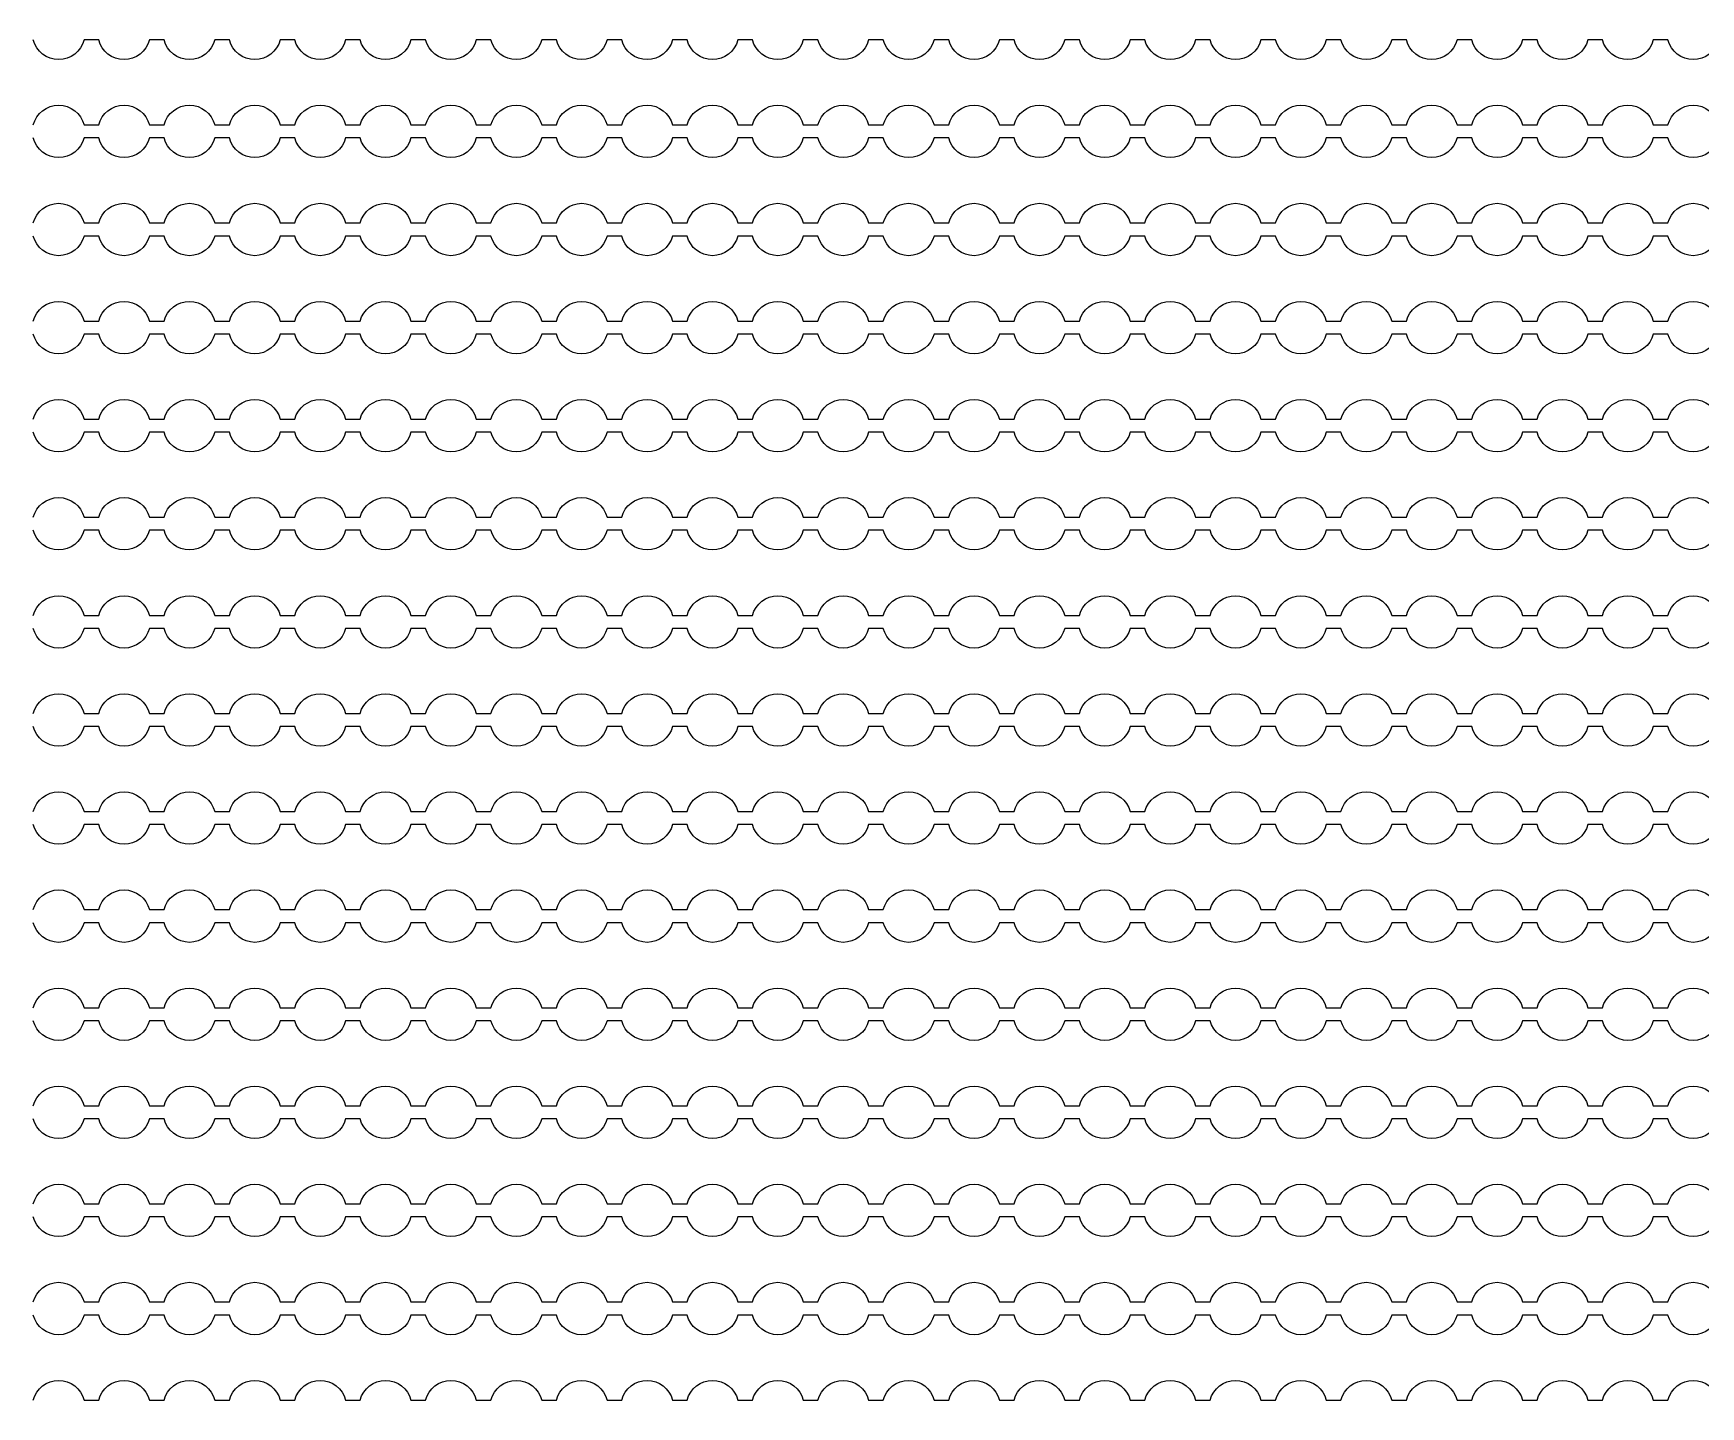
# Model space of a CAD drawing. Extents: x 4056 to 105656, y 4120 to 105720.
# Drawn here: x 57808 to 59083, y 51734 to 52784 of the extents above; entities that cross this region are included whole.
import ezdxf

# ---------------------------------------------------------------- set-up
doc = ezdxf.new("R2010")
doc.units = 13
doc.header["$MEASUREMENT"] = 0
doc.layers.add('Main Layer', color=7, linetype='Continuous', lineweight=0)

msp = doc.modelspace()

# ---------------------------------------------------------------- linework, layer by layer
for points in [[(59096.5, 52778.9, -0.774597), (59057.7, 52778.9), (59046.5, 52778.9, -0.774597), (59007.7, 52778.9), (58996.5, 52778.9, -0.774597), (58957.7, 52778.9), (58946.5, 52778.9, -0.774597), (58907.7, 52778.9), (58896.5, 52778.9, -0.774597), (58857.7, 52778.9), (58846.5, 52778.9, -0.774597), (58807.7, 52778.9), (58796.5, 52778.9, -0.774597), (58757.7, 52778.9), (58746.5, 52778.9, -0.774597), (58707.7, 52778.9), (58696.5, 52778.9, -0.774597), (58657.7, 52778.9), (58646.5, 52778.9, -0.774597), (58607.7, 52778.9), (58596.5, 52778.9, -0.774597), (58557.7, 52778.9), (58546.5, 52778.9, -0.774597), (58507.7, 52778.9), (58496.5, 52778.9, -0.774597), (58457.7, 52778.9), (58446.5, 52778.9, -0.774597), (58407.7, 52778.9), (58396.5, 52778.9, -0.774597), (58357.7, 52778.9), (58346.5, 52778.9, -0.774597), (58307.7, 52778.9), (58296.5, 52778.9, -0.774597), (58257.7, 52778.9), (58246.5, 52778.9, -0.774597), (58207.7, 52778.9), (58196.5, 52778.9, -0.774597), (58157.7, 52778.9), (58146.5, 52778.9, -0.774597), (58107.7, 52778.9), (58096.5, 52778.9, -0.774597), (58057.7, 52778.9), (58046.5, 52778.9, -0.774597), (58007.7, 52778.9), (57996.5, 52778.9, -0.774597), (57957.7, 52778.9), (57946.5, 52778.9, -0.774597), (57907.7, 52778.9), (57896.5, 52778.9, -0.774597), (57857.7, 52778.9), (57846.5, 52778.9, -0.774597), (57807.7, 52778.9)], [(57807.7, 52713.9, -0.774597), (57846.5, 52713.9), (57857.7, 52713.9, -0.774597), (57896.5, 52713.9), (57907.7, 52713.9, -0.774597), (57946.5, 52713.9), (57957.7, 52713.9, -0.774597), (57996.5, 52713.9), (58007.7, 52713.9, -0.774597), (58046.5, 52713.9), (58057.7, 52713.9, -0.774597), (58096.5, 52713.9), (58107.7, 52713.9, -0.774597), (58146.5, 52713.9), (58157.7, 52713.9, -0.774597), (58196.5, 52713.9), (58207.7, 52713.9, -0.774597), (58246.5, 52713.9), (58257.7, 52713.9, -0.774597), (58296.5, 52713.9), (58307.7, 52713.9, -0.774597), (58346.5, 52713.9), (58357.7, 52713.9, -0.774597), (58396.5, 52713.9), (58407.7, 52713.9, -0.774597), (58446.5, 52713.9), (58457.7, 52713.9, -0.774597), (58496.5, 52713.9), (58507.7, 52713.9, -0.774597), (58546.5, 52713.9), (58557.7, 52713.9, -0.774597), (58596.5, 52713.9), (58607.7, 52713.9, -0.774597), (58646.5, 52713.9), (58657.7, 52713.9, -0.774597), (58696.5, 52713.9), (58707.7, 52713.9, -0.774597), (58746.5, 52713.9), (58757.7, 52713.9, -0.774597), (58796.5, 52713.9), (58807.7, 52713.9, -0.774597), (58846.5, 52713.9), (58857.7, 52713.9, -0.774597), (58896.5, 52713.9), (58907.7, 52713.9, -0.774597), (58946.5, 52713.9), (58957.7, 52713.9, -0.774597), (58996.5, 52713.9), (59007.7, 52713.9, -0.774597), (59046.5, 52713.9), (59057.7, 52713.9, -0.774597), (59096.5, 52713.9)], [(59096.5, 52703.9, -0.774597), (59057.7, 52703.9), (59046.5, 52703.9, -0.774597), (59007.7, 52703.9), (58996.5, 52703.9, -0.774597), (58957.7, 52703.9), (58946.5, 52703.9, -0.774597), (58907.7, 52703.9), (58896.5, 52703.9, -0.774597), (58857.7, 52703.9), (58846.5, 52703.9, -0.774597), (58807.7, 52703.9), (58796.5, 52703.9, -0.774597), (58757.7, 52703.9), (58746.5, 52703.9, -0.774597), (58707.7, 52703.9), (58696.5, 52703.9, -0.774597), (58657.7, 52703.9), (58646.5, 52703.9, -0.774597), (58607.7, 52703.9), (58596.5, 52703.9, -0.774597), (58557.7, 52703.9), (58546.5, 52703.9, -0.774597), (58507.7, 52703.9), (58496.5, 52703.9, -0.774597), (58457.7, 52703.9), (58446.5, 52703.9, -0.774597), (58407.7, 52703.9), (58396.5, 52703.9, -0.774597), (58357.7, 52703.9), (58346.5, 52703.9, -0.774597), (58307.7, 52703.9), (58296.5, 52703.9, -0.774597), (58257.7, 52703.9), (58246.5, 52703.9, -0.774597), (58207.7, 52703.9), (58196.5, 52703.9, -0.774597), (58157.7, 52703.9), (58146.5, 52703.9, -0.774597), (58107.7, 52703.9), (58096.5, 52703.9, -0.774597), (58057.7, 52703.9), (58046.5, 52703.9, -0.774597), (58007.7, 52703.9), (57996.5, 52703.9, -0.774597), (57957.7, 52703.9), (57946.5, 52703.9, -0.774597), (57907.7, 52703.9), (57896.5, 52703.9, -0.774597), (57857.7, 52703.9), (57846.5, 52703.9, -0.774597), (57807.7, 52703.9)], [(57807.7, 52638.9, -0.774597), (57846.5, 52638.9), (57857.7, 52638.9, -0.774597), (57896.5, 52638.9), (57907.7, 52638.9, -0.774597), (57946.5, 52638.9), (57957.7, 52638.9, -0.774597), (57996.5, 52638.9), (58007.7, 52638.9, -0.774597), (58046.5, 52638.9), (58057.7, 52638.9, -0.774597), (58096.5, 52638.9), (58107.7, 52638.9, -0.774597), (58146.5, 52638.9), (58157.7, 52638.9, -0.774597), (58196.5, 52638.9), (58207.7, 52638.9, -0.774597), (58246.5, 52638.9), (58257.7, 52638.9, -0.774597), (58296.5, 52638.9), (58307.7, 52638.9, -0.774597), (58346.5, 52638.9), (58357.7, 52638.9, -0.774597), (58396.5, 52638.9), (58407.7, 52638.9, -0.774597), (58446.5, 52638.9), (58457.7, 52638.9, -0.774597), (58496.5, 52638.9), (58507.7, 52638.9, -0.774597), (58546.5, 52638.9), (58557.7, 52638.9, -0.774597), (58596.5, 52638.9), (58607.7, 52638.9, -0.774597), (58646.5, 52638.9), (58657.7, 52638.9, -0.774597), (58696.5, 52638.9), (58707.7, 52638.9, -0.774597), (58746.5, 52638.9), (58757.7, 52638.9, -0.774597), (58796.5, 52638.9), (58807.7, 52638.9, -0.774597), (58846.5, 52638.9), (58857.7, 52638.9, -0.774597), (58896.5, 52638.9), (58907.7, 52638.9, -0.774597), (58946.5, 52638.9), (58957.7, 52638.9, -0.774597), (58996.5, 52638.9), (59007.7, 52638.9, -0.774597), (59046.5, 52638.9), (59057.7, 52638.9, -0.774597), (59096.5, 52638.9)], [(59096.5, 52628.9, -0.774597), (59057.7, 52628.9), (59046.5, 52628.9, -0.774597), (59007.7, 52628.9), (58996.5, 52628.9, -0.774597), (58957.7, 52628.9), (58946.5, 52628.9, -0.774597), (58907.7, 52628.9), (58896.5, 52628.9, -0.774597), (58857.7, 52628.9), (58846.5, 52628.9, -0.774597), (58807.7, 52628.9), (58796.5, 52628.9, -0.774597), (58757.7, 52628.9), (58746.5, 52628.9, -0.774597), (58707.7, 52628.9), (58696.5, 52628.9, -0.774597), (58657.7, 52628.9), (58646.5, 52628.9, -0.774597), (58607.7, 52628.9), (58596.5, 52628.9, -0.774597), (58557.7, 52628.9), (58546.5, 52628.9, -0.774597), (58507.7, 52628.9), (58496.5, 52628.9, -0.774597), (58457.7, 52628.9), (58446.5, 52628.9, -0.774597), (58407.7, 52628.9), (58396.5, 52628.9, -0.774597), (58357.7, 52628.9), (58346.5, 52628.9, -0.774597), (58307.7, 52628.9), (58296.5, 52628.9, -0.774597), (58257.7, 52628.9), (58246.5, 52628.9, -0.774597), (58207.7, 52628.9), (58196.5, 52628.9, -0.774597), (58157.7, 52628.9), (58146.5, 52628.9, -0.774597), (58107.7, 52628.9), (58096.5, 52628.9, -0.774597), (58057.7, 52628.9), (58046.5, 52628.9, -0.774597), (58007.7, 52628.9), (57996.5, 52628.9, -0.774597), (57957.7, 52628.9), (57946.5, 52628.9, -0.774597), (57907.7, 52628.9), (57896.5, 52628.9, -0.774597), (57857.7, 52628.9), (57846.5, 52628.9, -0.774597), (57807.7, 52628.9)], [(57807.7, 52563.9, -0.774597), (57846.5, 52563.9), (57857.7, 52563.9, -0.774597), (57896.5, 52563.9), (57907.7, 52563.9, -0.774597), (57946.5, 52563.9), (57957.7, 52563.9, -0.774597), (57996.5, 52563.9), (58007.7, 52563.9, -0.774597), (58046.5, 52563.9), (58057.7, 52563.9, -0.774597), (58096.5, 52563.9), (58107.7, 52563.9, -0.774597), (58146.5, 52563.9), (58157.7, 52563.9, -0.774597), (58196.5, 52563.9), (58207.7, 52563.9, -0.774597), (58246.5, 52563.9), (58257.7, 52563.9, -0.774597), (58296.5, 52563.9), (58307.7, 52563.9, -0.774597), (58346.5, 52563.9), (58357.7, 52563.9, -0.774597), (58396.5, 52563.9), (58407.7, 52563.9, -0.774597), (58446.5, 52563.9), (58457.7, 52563.9, -0.774597), (58496.5, 52563.9), (58507.7, 52563.9, -0.774597), (58546.5, 52563.9), (58557.7, 52563.9, -0.774597), (58596.5, 52563.9), (58607.7, 52563.9, -0.774597), (58646.5, 52563.9), (58657.7, 52563.9, -0.774597), (58696.5, 52563.9), (58707.7, 52563.9, -0.774597), (58746.5, 52563.9), (58757.7, 52563.9, -0.774597), (58796.5, 52563.9), (58807.7, 52563.9, -0.774597), (58846.5, 52563.9), (58857.7, 52563.9, -0.774597), (58896.5, 52563.9), (58907.7, 52563.9, -0.774597), (58946.5, 52563.9), (58957.7, 52563.9, -0.774597), (58996.5, 52563.9), (59007.7, 52563.9, -0.774597), (59046.5, 52563.9), (59057.7, 52563.9, -0.774597), (59096.5, 52563.9)], [(59096.5, 52553.9, -0.774597), (59057.7, 52553.9), (59046.5, 52553.9, -0.774597), (59007.7, 52553.9), (58996.5, 52553.9, -0.774597), (58957.7, 52553.9), (58946.5, 52553.9, -0.774597), (58907.7, 52553.9), (58896.5, 52553.9, -0.774597), (58857.7, 52553.9), (58846.5, 52553.9, -0.774597), (58807.7, 52553.9), (58796.5, 52553.9, -0.774597), (58757.7, 52553.9), (58746.5, 52553.9, -0.774597), (58707.7, 52553.9), (58696.5, 52553.9, -0.774597), (58657.7, 52553.9), (58646.5, 52553.9, -0.774597), (58607.7, 52553.9), (58596.5, 52553.9, -0.774597), (58557.7, 52553.9), (58546.5, 52553.9, -0.774597), (58507.7, 52553.9), (58496.5, 52553.9, -0.774597), (58457.7, 52553.9), (58446.5, 52553.9, -0.774597), (58407.7, 52553.9), (58396.5, 52553.9, -0.774597), (58357.7, 52553.9), (58346.5, 52553.9, -0.774597), (58307.7, 52553.9), (58296.5, 52553.9, -0.774597), (58257.7, 52553.9), (58246.5, 52553.9, -0.774597), (58207.7, 52553.9), (58196.5, 52553.9, -0.774597), (58157.7, 52553.9), (58146.5, 52553.9, -0.774597), (58107.7, 52553.9), (58096.5, 52553.9, -0.774597), (58057.7, 52553.9), (58046.5, 52553.9, -0.774597), (58007.7, 52553.9), (57996.5, 52553.9, -0.774597), (57957.7, 52553.9), (57946.5, 52553.9, -0.774597), (57907.7, 52553.9), (57896.5, 52553.9, -0.774597), (57857.7, 52553.9), (57846.5, 52553.9, -0.774597), (57807.7, 52553.9)], [(57807.7, 52488.9, -0.774597), (57846.5, 52488.9), (57857.7, 52488.9, -0.774597), (57896.5, 52488.9), (57907.7, 52488.9, -0.774597), (57946.5, 52488.9), (57957.7, 52488.9, -0.774597), (57996.5, 52488.9), (58007.7, 52488.9, -0.774597), (58046.5, 52488.9), (58057.7, 52488.9, -0.774597), (58096.5, 52488.9), (58107.7, 52488.9, -0.774597), (58146.5, 52488.9), (58157.7, 52488.9, -0.774597), (58196.5, 52488.9), (58207.7, 52488.9, -0.774597), (58246.5, 52488.9), (58257.7, 52488.9, -0.774597), (58296.5, 52488.9), (58307.7, 52488.9, -0.774597), (58346.5, 52488.9), (58357.7, 52488.9, -0.774597), (58396.5, 52488.9), (58407.7, 52488.9, -0.774597), (58446.5, 52488.9), (58457.7, 52488.9, -0.774597), (58496.5, 52488.9), (58507.7, 52488.9, -0.774597), (58546.5, 52488.9), (58557.7, 52488.9, -0.774597), (58596.5, 52488.9), (58607.7, 52488.9, -0.774597), (58646.5, 52488.9), (58657.7, 52488.9, -0.774597), (58696.5, 52488.9), (58707.7, 52488.9, -0.774597), (58746.5, 52488.9), (58757.7, 52488.9, -0.774597), (58796.5, 52488.9), (58807.7, 52488.9, -0.774597), (58846.5, 52488.9), (58857.7, 52488.9, -0.774597), (58896.5, 52488.9), (58907.7, 52488.9, -0.774597), (58946.5, 52488.9), (58957.7, 52488.9, -0.774597), (58996.5, 52488.9), (59007.7, 52488.9, -0.774597), (59046.5, 52488.9), (59057.7, 52488.9, -0.774597), (59096.5, 52488.9)], [(59096.5, 52478.9, -0.774597), (59057.7, 52478.9), (59046.5, 52478.9, -0.774597), (59007.7, 52478.9), (58996.5, 52478.9, -0.774597), (58957.7, 52478.9), (58946.5, 52478.9, -0.774597), (58907.7, 52478.9), (58896.5, 52478.9, -0.774597), (58857.7, 52478.9), (58846.5, 52478.9, -0.774597), (58807.7, 52478.9), (58796.5, 52478.9, -0.774597), (58757.7, 52478.9), (58746.5, 52478.9, -0.774597), (58707.7, 52478.9), (58696.5, 52478.9, -0.774597), (58657.7, 52478.9), (58646.5, 52478.9, -0.774597), (58607.7, 52478.9), (58596.5, 52478.9, -0.774597), (58557.7, 52478.9), (58546.5, 52478.9, -0.774597), (58507.7, 52478.9), (58496.5, 52478.9, -0.774597), (58457.7, 52478.9), (58446.5, 52478.9, -0.774597), (58407.7, 52478.9), (58396.5, 52478.9, -0.774597), (58357.7, 52478.9), (58346.5, 52478.9, -0.774597), (58307.7, 52478.9), (58296.5, 52478.9, -0.774597), (58257.7, 52478.9), (58246.5, 52478.9, -0.774597), (58207.7, 52478.9), (58196.5, 52478.9, -0.774597), (58157.7, 52478.9), (58146.5, 52478.9, -0.774597), (58107.7, 52478.9), (58096.5, 52478.9, -0.774597), (58057.7, 52478.9), (58046.5, 52478.9, -0.774597), (58007.7, 52478.9), (57996.5, 52478.9, -0.774597), (57957.7, 52478.9), (57946.5, 52478.9, -0.774597), (57907.7, 52478.9), (57896.5, 52478.9, -0.774597), (57857.7, 52478.9), (57846.5, 52478.9, -0.774597), (57807.7, 52478.9)], [(57807.7, 52413.9, -0.774597), (57846.5, 52413.9), (57857.7, 52413.9, -0.774597), (57896.5, 52413.9), (57907.7, 52413.9, -0.774597), (57946.5, 52413.9), (57957.7, 52413.9, -0.774597), (57996.5, 52413.9), (58007.7, 52413.9, -0.774597), (58046.5, 52413.9), (58057.7, 52413.9, -0.774597), (58096.5, 52413.9), (58107.7, 52413.9, -0.774597), (58146.5, 52413.9), (58157.7, 52413.9, -0.774597), (58196.5, 52413.9), (58207.7, 52413.9, -0.774597), (58246.5, 52413.9), (58257.7, 52413.9, -0.774597), (58296.5, 52413.9), (58307.7, 52413.9, -0.774597), (58346.5, 52413.9), (58357.7, 52413.9, -0.774597), (58396.5, 52413.9), (58407.7, 52413.9, -0.774597), (58446.5, 52413.9), (58457.7, 52413.9, -0.774597), (58496.5, 52413.9), (58507.7, 52413.9, -0.774597), (58546.5, 52413.9), (58557.7, 52413.9, -0.774597), (58596.5, 52413.9), (58607.7, 52413.9, -0.774597), (58646.5, 52413.9), (58657.7, 52413.9, -0.774597), (58696.5, 52413.9), (58707.7, 52413.9, -0.774597), (58746.5, 52413.9), (58757.7, 52413.9, -0.774597), (58796.5, 52413.9), (58807.7, 52413.9, -0.774597), (58846.5, 52413.9), (58857.7, 52413.9, -0.774597), (58896.5, 52413.9), (58907.7, 52413.9, -0.774597), (58946.5, 52413.9), (58957.7, 52413.9, -0.774597), (58996.5, 52413.9), (59007.7, 52413.9, -0.774597), (59046.5, 52413.9), (59057.7, 52413.9, -0.774597), (59096.5, 52413.9)], [(59096.5, 52403.9, -0.774597), (59057.7, 52403.9), (59046.5, 52403.9, -0.774597), (59007.7, 52403.9), (58996.5, 52403.9, -0.774597), (58957.7, 52403.9), (58946.5, 52403.9, -0.774597), (58907.7, 52403.9), (58896.5, 52403.9, -0.774597), (58857.7, 52403.9), (58846.5, 52403.9, -0.774597), (58807.7, 52403.9), (58796.5, 52403.9, -0.774597), (58757.7, 52403.9), (58746.5, 52403.9, -0.774597), (58707.7, 52403.9), (58696.5, 52403.9, -0.774597), (58657.7, 52403.9), (58646.5, 52403.9, -0.774597), (58607.7, 52403.9), (58596.5, 52403.9, -0.774597), (58557.7, 52403.9), (58546.5, 52403.9, -0.774597), (58507.7, 52403.9), (58496.5, 52403.9, -0.774597), (58457.7, 52403.9), (58446.5, 52403.9, -0.774597), (58407.7, 52403.9), (58396.5, 52403.9, -0.774597), (58357.7, 52403.9), (58346.5, 52403.9, -0.774597), (58307.7, 52403.9), (58296.5, 52403.9, -0.774597), (58257.7, 52403.9), (58246.5, 52403.9, -0.774597), (58207.7, 52403.9), (58196.5, 52403.9, -0.774597), (58157.7, 52403.9), (58146.5, 52403.9, -0.774597), (58107.7, 52403.9), (58096.5, 52403.9, -0.774597), (58057.7, 52403.9), (58046.5, 52403.9, -0.774597), (58007.7, 52403.9), (57996.5, 52403.9, -0.774597), (57957.7, 52403.9), (57946.5, 52403.9, -0.774597), (57907.7, 52403.9), (57896.5, 52403.9, -0.774597), (57857.7, 52403.9), (57846.5, 52403.9, -0.774597), (57807.7, 52403.9)], [(57807.7, 52338.9, -0.774597), (57846.5, 52338.9), (57857.7, 52338.9, -0.774597), (57896.5, 52338.9), (57907.7, 52338.9, -0.774597), (57946.5, 52338.9), (57957.7, 52338.9, -0.774597), (57996.5, 52338.9), (58007.7, 52338.9, -0.774597), (58046.5, 52338.9), (58057.7, 52338.9, -0.774597), (58096.5, 52338.9), (58107.7, 52338.9, -0.774597), (58146.5, 52338.9), (58157.7, 52338.9, -0.774597), (58196.5, 52338.9), (58207.7, 52338.9, -0.774597), (58246.5, 52338.9), (58257.7, 52338.9, -0.774597), (58296.5, 52338.9), (58307.7, 52338.9, -0.774597), (58346.5, 52338.9), (58357.7, 52338.9, -0.774597), (58396.5, 52338.9), (58407.7, 52338.9, -0.774597), (58446.5, 52338.9), (58457.7, 52338.9, -0.774597), (58496.5, 52338.9), (58507.7, 52338.9, -0.774597), (58546.5, 52338.9), (58557.7, 52338.9, -0.774597), (58596.5, 52338.9), (58607.7, 52338.9, -0.774597), (58646.5, 52338.9), (58657.7, 52338.9, -0.774597), (58696.5, 52338.9), (58707.7, 52338.9, -0.774597), (58746.5, 52338.9), (58757.7, 52338.9, -0.774597), (58796.5, 52338.9), (58807.7, 52338.9, -0.774597), (58846.5, 52338.9), (58857.7, 52338.9, -0.774597), (58896.5, 52338.9), (58907.7, 52338.9, -0.774597), (58946.5, 52338.9), (58957.7, 52338.9, -0.774597), (58996.5, 52338.9), (59007.7, 52338.9, -0.774597), (59046.5, 52338.9), (59057.7, 52338.9, -0.774597), (59096.5, 52338.9)], [(59096.5, 52328.9, -0.774597), (59057.7, 52328.9), (59046.5, 52328.9, -0.774597), (59007.7, 52328.9), (58996.5, 52328.9, -0.774597), (58957.7, 52328.9), (58946.5, 52328.9, -0.774597), (58907.7, 52328.9), (58896.5, 52328.9, -0.774597), (58857.7, 52328.9), (58846.5, 52328.9, -0.774597), (58807.7, 52328.9), (58796.5, 52328.9, -0.774597), (58757.7, 52328.9), (58746.5, 52328.9, -0.774597), (58707.7, 52328.9), (58696.5, 52328.9, -0.774597), (58657.7, 52328.9), (58646.5, 52328.9, -0.774597), (58607.7, 52328.9), (58596.5, 52328.9, -0.774597), (58557.7, 52328.9), (58546.5, 52328.9, -0.774597), (58507.7, 52328.9), (58496.5, 52328.9, -0.774597), (58457.7, 52328.9), (58446.5, 52328.9, -0.774597), (58407.7, 52328.9), (58396.5, 52328.9, -0.774597), (58357.7, 52328.9), (58346.5, 52328.9, -0.774597), (58307.7, 52328.9), (58296.5, 52328.9, -0.774597), (58257.7, 52328.9), (58246.5, 52328.9, -0.774597), (58207.7, 52328.9), (58196.5, 52328.9, -0.774597), (58157.7, 52328.9), (58146.5, 52328.9, -0.774597), (58107.7, 52328.9), (58096.5, 52328.9, -0.774597), (58057.7, 52328.9), (58046.5, 52328.9, -0.774597), (58007.7, 52328.9), (57996.5, 52328.9, -0.774597), (57957.7, 52328.9), (57946.5, 52328.9, -0.774597), (57907.7, 52328.9), (57896.5, 52328.9, -0.774597), (57857.7, 52328.9), (57846.5, 52328.9, -0.774597), (57807.7, 52328.9)], [(57807.7, 52263.9, -0.774597), (57846.5, 52263.9), (57857.7, 52263.9, -0.774597), (57896.5, 52263.9), (57907.7, 52263.9, -0.774597), (57946.5, 52263.9), (57957.7, 52263.9, -0.774597), (57996.5, 52263.9), (58007.7, 52263.9, -0.774597), (58046.5, 52263.9), (58057.7, 52263.9, -0.774597), (58096.5, 52263.9), (58107.7, 52263.9, -0.774597), (58146.5, 52263.9), (58157.7, 52263.9, -0.774597), (58196.5, 52263.9), (58207.7, 52263.9, -0.774597), (58246.5, 52263.9), (58257.7, 52263.9, -0.774597), (58296.5, 52263.9), (58307.7, 52263.9, -0.774597), (58346.5, 52263.9), (58357.7, 52263.9, -0.774597), (58396.5, 52263.9), (58407.7, 52263.9, -0.774597), (58446.5, 52263.9), (58457.7, 52263.9, -0.774597), (58496.5, 52263.9), (58507.7, 52263.9, -0.774597), (58546.5, 52263.9), (58557.7, 52263.9, -0.774597), (58596.5, 52263.9), (58607.7, 52263.9, -0.774597), (58646.5, 52263.9), (58657.7, 52263.9, -0.774597), (58696.5, 52263.9), (58707.7, 52263.9, -0.774597), (58746.5, 52263.9), (58757.7, 52263.9, -0.774597), (58796.5, 52263.9), (58807.7, 52263.9, -0.774597), (58846.5, 52263.9), (58857.7, 52263.9, -0.774597), (58896.5, 52263.9), (58907.7, 52263.9, -0.774597), (58946.5, 52263.9), (58957.7, 52263.9, -0.774597), (58996.5, 52263.9), (59007.7, 52263.9, -0.774597), (59046.5, 52263.9), (59057.7, 52263.9, -0.774597), (59096.5, 52263.9)], [(59096.5, 52253.9, -0.774597), (59057.7, 52253.9), (59046.5, 52253.9, -0.774597), (59007.7, 52253.9), (58996.5, 52253.9, -0.774597), (58957.7, 52253.9), (58946.5, 52253.9, -0.774597), (58907.7, 52253.9), (58896.5, 52253.9, -0.774597), (58857.7, 52253.9), (58846.5, 52253.9, -0.774597), (58807.7, 52253.9), (58796.5, 52253.9, -0.774597), (58757.7, 52253.9), (58746.5, 52253.9, -0.774597), (58707.7, 52253.9), (58696.5, 52253.9, -0.774597), (58657.7, 52253.9), (58646.5, 52253.9, -0.774597), (58607.7, 52253.9), (58596.5, 52253.9, -0.774597), (58557.7, 52253.9), (58546.5, 52253.9, -0.774597), (58507.7, 52253.9), (58496.5, 52253.9, -0.774597), (58457.7, 52253.9), (58446.5, 52253.9, -0.774597), (58407.7, 52253.9), (58396.5, 52253.9, -0.774597), (58357.7, 52253.9), (58346.5, 52253.9, -0.774597), (58307.7, 52253.9), (58296.5, 52253.9, -0.774597), (58257.7, 52253.9), (58246.5, 52253.9, -0.774597), (58207.7, 52253.9), (58196.5, 52253.9, -0.774597), (58157.7, 52253.9), (58146.5, 52253.9, -0.774597), (58107.7, 52253.9), (58096.5, 52253.9, -0.774597), (58057.7, 52253.9), (58046.5, 52253.9, -0.774597), (58007.7, 52253.9), (57996.5, 52253.9, -0.774597), (57957.7, 52253.9), (57946.5, 52253.9, -0.774597), (57907.7, 52253.9), (57896.5, 52253.9, -0.774597), (57857.7, 52253.9), (57846.5, 52253.9, -0.774597), (57807.7, 52253.9)], [(57807.7, 52188.9, -0.774597), (57846.5, 52188.9), (57857.7, 52188.9, -0.774597), (57896.5, 52188.9), (57907.7, 52188.9, -0.774597), (57946.5, 52188.9), (57957.7, 52188.9, -0.774597), (57996.5, 52188.9), (58007.7, 52188.9, -0.774597), (58046.5, 52188.9), (58057.7, 52188.9, -0.774597), (58096.5, 52188.9), (58107.7, 52188.9, -0.774597), (58146.5, 52188.9), (58157.7, 52188.9, -0.774597), (58196.5, 52188.9), (58207.7, 52188.9, -0.774597), (58246.5, 52188.9), (58257.7, 52188.9, -0.774597), (58296.5, 52188.9), (58307.7, 52188.9, -0.774597), (58346.5, 52188.9), (58357.7, 52188.9, -0.774597), (58396.5, 52188.9), (58407.7, 52188.9, -0.774597), (58446.5, 52188.9), (58457.7, 52188.9, -0.774597), (58496.5, 52188.9), (58507.7, 52188.9, -0.774597), (58546.5, 52188.9), (58557.7, 52188.9, -0.774597), (58596.5, 52188.9), (58607.7, 52188.9, -0.774597), (58646.5, 52188.9), (58657.7, 52188.9, -0.774597), (58696.5, 52188.9), (58707.7, 52188.9, -0.774597), (58746.5, 52188.9), (58757.7, 52188.9, -0.774597), (58796.5, 52188.9), (58807.7, 52188.9, -0.774597), (58846.5, 52188.9), (58857.7, 52188.9, -0.774597), (58896.5, 52188.9), (58907.7, 52188.9, -0.774597), (58946.5, 52188.9), (58957.7, 52188.9, -0.774597), (58996.5, 52188.9), (59007.7, 52188.9, -0.774597), (59046.5, 52188.9), (59057.7, 52188.9, -0.774597), (59096.5, 52188.9)], [(59096.5, 52178.9, -0.774597), (59057.7, 52178.9), (59046.5, 52178.9, -0.774597), (59007.7, 52178.9), (58996.5, 52178.9, -0.774597), (58957.7, 52178.9), (58946.5, 52178.9, -0.774597), (58907.7, 52178.9), (58896.5, 52178.9, -0.774597), (58857.7, 52178.9), (58846.5, 52178.9, -0.774597), (58807.7, 52178.9), (58796.5, 52178.9, -0.774597), (58757.7, 52178.9), (58746.5, 52178.9, -0.774597), (58707.7, 52178.9), (58696.5, 52178.9, -0.774597), (58657.7, 52178.9), (58646.5, 52178.9, -0.774597), (58607.7, 52178.9), (58596.5, 52178.9, -0.774597), (58557.7, 52178.9), (58546.5, 52178.9, -0.774597), (58507.7, 52178.9), (58496.5, 52178.9, -0.774597), (58457.7, 52178.9), (58446.5, 52178.9, -0.774597), (58407.7, 52178.9), (58396.5, 52178.9, -0.774597), (58357.7, 52178.9), (58346.5, 52178.9, -0.774597), (58307.7, 52178.9), (58296.5, 52178.9, -0.774597), (58257.7, 52178.9), (58246.5, 52178.9, -0.774597), (58207.7, 52178.9), (58196.5, 52178.9, -0.774597), (58157.7, 52178.9), (58146.5, 52178.9, -0.774597), (58107.7, 52178.9), (58096.5, 52178.9, -0.774597), (58057.7, 52178.9), (58046.5, 52178.9, -0.774597), (58007.7, 52178.9), (57996.5, 52178.9, -0.774597), (57957.7, 52178.9), (57946.5, 52178.9, -0.774597), (57907.7, 52178.9), (57896.5, 52178.9, -0.774597), (57857.7, 52178.9), (57846.5, 52178.9, -0.774597), (57807.7, 52178.9)], [(57807.7, 52113.9, -0.774597), (57846.5, 52113.9), (57857.7, 52113.9, -0.774597), (57896.5, 52113.9), (57907.7, 52113.9, -0.774597), (57946.5, 52113.9), (57957.7, 52113.9, -0.774597), (57996.5, 52113.9), (58007.7, 52113.9, -0.774597), (58046.5, 52113.9), (58057.7, 52113.9, -0.774597), (58096.5, 52113.9), (58107.7, 52113.9, -0.774597), (58146.5, 52113.9), (58157.7, 52113.9, -0.774597), (58196.5, 52113.9), (58207.7, 52113.9, -0.774597), (58246.5, 52113.9), (58257.7, 52113.9, -0.774597), (58296.5, 52113.9), (58307.7, 52113.9, -0.774597), (58346.5, 52113.9), (58357.7, 52113.9, -0.774597), (58396.5, 52113.9), (58407.7, 52113.9, -0.774597), (58446.5, 52113.9), (58457.7, 52113.9, -0.774597), (58496.5, 52113.9), (58507.7, 52113.9, -0.774597), (58546.5, 52113.9), (58557.7, 52113.9, -0.774597), (58596.5, 52113.9), (58607.7, 52113.9, -0.774597), (58646.5, 52113.9), (58657.7, 52113.9, -0.774597), (58696.5, 52113.9), (58707.7, 52113.9, -0.774597), (58746.5, 52113.9), (58757.7, 52113.9, -0.774597), (58796.5, 52113.9), (58807.7, 52113.9, -0.774597), (58846.5, 52113.9), (58857.7, 52113.9, -0.774597), (58896.5, 52113.9), (58907.7, 52113.9, -0.774597), (58946.5, 52113.9), (58957.7, 52113.9, -0.774597), (58996.5, 52113.9), (59007.7, 52113.9, -0.774597), (59046.5, 52113.9), (59057.7, 52113.9, -0.774597), (59096.5, 52113.9)], [(59096.5, 52103.9, -0.774597), (59057.7, 52103.9), (59046.5, 52103.9, -0.774597), (59007.7, 52103.9), (58996.5, 52103.9, -0.774597), (58957.7, 52103.9), (58946.5, 52103.9, -0.774597), (58907.7, 52103.9), (58896.5, 52103.9, -0.774597), (58857.7, 52103.9), (58846.5, 52103.9, -0.774597), (58807.7, 52103.9), (58796.5, 52103.9, -0.774597), (58757.7, 52103.9), (58746.5, 52103.9, -0.774597), (58707.7, 52103.9), (58696.5, 52103.9, -0.774597), (58657.7, 52103.9), (58646.5, 52103.9, -0.774597), (58607.7, 52103.9), (58596.5, 52103.9, -0.774597), (58557.7, 52103.9), (58546.5, 52103.9, -0.774597), (58507.7, 52103.9), (58496.5, 52103.9, -0.774597), (58457.7, 52103.9), (58446.5, 52103.9, -0.774597), (58407.7, 52103.9), (58396.5, 52103.9, -0.774597), (58357.7, 52103.9), (58346.5, 52103.9, -0.774597), (58307.7, 52103.9), (58296.5, 52103.9, -0.774597), (58257.7, 52103.9), (58246.5, 52103.9, -0.774597), (58207.7, 52103.9), (58196.5, 52103.9, -0.774597), (58157.7, 52103.9), (58146.5, 52103.9, -0.774597), (58107.7, 52103.9), (58096.5, 52103.9, -0.774597), (58057.7, 52103.9), (58046.5, 52103.9, -0.774597), (58007.7, 52103.9), (57996.5, 52103.9, -0.774597), (57957.7, 52103.9), (57946.5, 52103.9, -0.774597), (57907.7, 52103.9), (57896.5, 52103.9, -0.774597), (57857.7, 52103.9), (57846.5, 52103.9, -0.774597), (57807.7, 52103.9)], [(57807.7, 52038.9, -0.774597), (57846.5, 52038.9), (57857.7, 52038.9, -0.774597), (57896.5, 52038.9), (57907.7, 52038.9, -0.774597), (57946.5, 52038.9), (57957.7, 52038.9, -0.774597), (57996.5, 52038.9), (58007.7, 52038.9, -0.774597), (58046.5, 52038.9), (58057.7, 52038.9, -0.774597), (58096.5, 52038.9), (58107.7, 52038.9, -0.774597), (58146.5, 52038.9), (58157.7, 52038.9, -0.774597), (58196.5, 52038.9), (58207.7, 52038.9, -0.774597), (58246.5, 52038.9), (58257.7, 52038.9, -0.774597), (58296.5, 52038.9), (58307.7, 52038.9, -0.774597), (58346.5, 52038.9), (58357.7, 52038.9, -0.774597), (58396.5, 52038.9), (58407.7, 52038.9, -0.774597), (58446.5, 52038.9), (58457.7, 52038.9, -0.774597), (58496.5, 52038.9), (58507.7, 52038.9, -0.774597), (58546.5, 52038.9), (58557.7, 52038.9, -0.774597), (58596.5, 52038.9), (58607.7, 52038.9, -0.774597), (58646.5, 52038.9), (58657.7, 52038.9, -0.774597), (58696.5, 52038.9), (58707.7, 52038.9, -0.774597), (58746.5, 52038.9), (58757.7, 52038.9, -0.774597), (58796.5, 52038.9), (58807.7, 52038.9, -0.774597), (58846.5, 52038.9), (58857.7, 52038.9, -0.774597), (58896.5, 52038.9), (58907.7, 52038.9, -0.774597), (58946.5, 52038.9), (58957.7, 52038.9, -0.774597), (58996.5, 52038.9), (59007.7, 52038.9, -0.774597), (59046.5, 52038.9), (59057.7, 52038.9, -0.774597), (59096.5, 52038.9)], [(59096.5, 52028.9, -0.774597), (59057.7, 52028.9), (59046.5, 52028.9, -0.774597), (59007.7, 52028.9), (58996.5, 52028.9, -0.774597), (58957.7, 52028.9), (58946.5, 52028.9, -0.774597), (58907.7, 52028.9), (58896.5, 52028.9, -0.774597), (58857.7, 52028.9), (58846.5, 52028.9, -0.774597), (58807.7, 52028.9), (58796.5, 52028.9, -0.774597), (58757.7, 52028.9), (58746.5, 52028.9, -0.774597), (58707.7, 52028.9), (58696.5, 52028.9, -0.774597), (58657.7, 52028.9), (58646.5, 52028.9, -0.774597), (58607.7, 52028.9), (58596.5, 52028.9, -0.774597), (58557.7, 52028.9), (58546.5, 52028.9, -0.774597), (58507.7, 52028.9), (58496.5, 52028.9, -0.774597), (58457.7, 52028.9), (58446.5, 52028.9, -0.774597), (58407.7, 52028.9), (58396.5, 52028.9, -0.774597), (58357.7, 52028.9), (58346.5, 52028.9, -0.774597), (58307.7, 52028.9), (58296.5, 52028.9, -0.774597), (58257.7, 52028.9), (58246.5, 52028.9, -0.774597), (58207.7, 52028.9), (58196.5, 52028.9, -0.774597), (58157.7, 52028.9), (58146.5, 52028.9, -0.774597), (58107.7, 52028.9), (58096.5, 52028.9, -0.774597), (58057.7, 52028.9), (58046.5, 52028.9, -0.774597), (58007.7, 52028.9), (57996.5, 52028.9, -0.774597), (57957.7, 52028.9), (57946.5, 52028.9, -0.774597), (57907.7, 52028.9), (57896.5, 52028.9, -0.774597), (57857.7, 52028.9), (57846.5, 52028.9, -0.774597), (57807.7, 52028.9)], [(57807.7, 51963.9, -0.774597), (57846.5, 51963.9), (57857.7, 51963.9, -0.774597), (57896.5, 51963.9), (57907.7, 51963.9, -0.774597), (57946.5, 51963.9), (57957.7, 51963.9, -0.774597), (57996.5, 51963.9), (58007.7, 51963.9, -0.774597), (58046.5, 51963.9), (58057.7, 51963.9, -0.774597), (58096.5, 51963.9), (58107.7, 51963.9, -0.774597), (58146.5, 51963.9), (58157.7, 51963.9, -0.774597), (58196.5, 51963.9), (58207.7, 51963.9, -0.774597), (58246.5, 51963.9), (58257.7, 51963.9, -0.774597), (58296.5, 51963.9), (58307.7, 51963.9, -0.774597), (58346.5, 51963.9), (58357.7, 51963.9, -0.774597), (58396.5, 51963.9), (58407.7, 51963.9, -0.774597), (58446.5, 51963.9), (58457.7, 51963.9, -0.774597), (58496.5, 51963.9), (58507.7, 51963.9, -0.774597), (58546.5, 51963.9), (58557.7, 51963.9, -0.774597), (58596.5, 51963.9), (58607.7, 51963.9, -0.774597), (58646.5, 51963.9), (58657.7, 51963.9, -0.774597), (58696.5, 51963.9), (58707.7, 51963.9, -0.774597), (58746.5, 51963.9), (58757.7, 51963.9, -0.774597), (58796.5, 51963.9), (58807.7, 51963.9, -0.774597), (58846.5, 51963.9), (58857.7, 51963.9, -0.774597), (58896.5, 51963.9), (58907.7, 51963.9, -0.774597), (58946.5, 51963.9), (58957.7, 51963.9, -0.774597), (58996.5, 51963.9), (59007.7, 51963.9, -0.774597), (59046.5, 51963.9), (59057.7, 51963.9, -0.774597), (59096.5, 51963.9)], [(59096.5, 51953.9, -0.774597), (59057.7, 51953.9), (59046.5, 51953.9, -0.774597), (59007.7, 51953.9), (58996.5, 51953.9, -0.774597), (58957.7, 51953.9), (58946.5, 51953.9, -0.774597), (58907.7, 51953.9), (58896.5, 51953.9, -0.774597), (58857.7, 51953.9), (58846.5, 51953.9, -0.774597), (58807.7, 51953.9), (58796.5, 51953.9, -0.774597), (58757.7, 51953.9), (58746.5, 51953.9, -0.774597), (58707.7, 51953.9), (58696.5, 51953.9, -0.774597), (58657.7, 51953.9), (58646.5, 51953.9, -0.774597), (58607.7, 51953.9), (58596.5, 51953.9, -0.774597), (58557.7, 51953.9), (58546.5, 51953.9, -0.774597), (58507.7, 51953.9), (58496.5, 51953.9, -0.774597), (58457.7, 51953.9), (58446.5, 51953.9, -0.774597), (58407.7, 51953.9), (58396.5, 51953.9, -0.774597), (58357.7, 51953.9), (58346.5, 51953.9, -0.774597), (58307.7, 51953.9), (58296.5, 51953.9, -0.774597), (58257.7, 51953.9), (58246.5, 51953.9, -0.774597), (58207.7, 51953.9), (58196.5, 51953.9, -0.774597), (58157.7, 51953.9), (58146.5, 51953.9, -0.774597), (58107.7, 51953.9), (58096.5, 51953.9, -0.774597), (58057.7, 51953.9), (58046.5, 51953.9, -0.774597), (58007.7, 51953.9), (57996.5, 51953.9, -0.774597), (57957.7, 51953.9), (57946.5, 51953.9, -0.774597), (57907.7, 51953.9), (57896.5, 51953.9, -0.774597), (57857.7, 51953.9), (57846.5, 51953.9, -0.774597), (57807.7, 51953.9)], [(57807.7, 51888.9, -0.774597), (57846.5, 51888.9), (57857.7, 51888.9, -0.774597), (57896.5, 51888.9), (57907.7, 51888.9, -0.774597), (57946.5, 51888.9), (57957.7, 51888.9, -0.774597), (57996.5, 51888.9), (58007.7, 51888.9, -0.774597), (58046.5, 51888.9), (58057.7, 51888.9, -0.774597), (58096.5, 51888.9), (58107.7, 51888.9, -0.774597), (58146.5, 51888.9), (58157.7, 51888.9, -0.774597), (58196.5, 51888.9), (58207.7, 51888.9, -0.774597), (58246.5, 51888.9), (58257.7, 51888.9, -0.774597), (58296.5, 51888.9), (58307.7, 51888.9, -0.774597), (58346.5, 51888.9), (58357.7, 51888.9, -0.774597), (58396.5, 51888.9), (58407.7, 51888.9, -0.774597), (58446.5, 51888.9), (58457.7, 51888.9, -0.774597), (58496.5, 51888.9), (58507.7, 51888.9, -0.774597), (58546.5, 51888.9), (58557.7, 51888.9, -0.774597), (58596.5, 51888.9), (58607.7, 51888.9, -0.774597), (58646.5, 51888.9), (58657.7, 51888.9, -0.774597), (58696.5, 51888.9), (58707.7, 51888.9, -0.774597), (58746.5, 51888.9), (58757.7, 51888.9, -0.774597), (58796.5, 51888.9), (58807.7, 51888.9, -0.774597), (58846.5, 51888.9), (58857.7, 51888.9, -0.774597), (58896.5, 51888.9), (58907.7, 51888.9, -0.774597), (58946.5, 51888.9), (58957.7, 51888.9, -0.774597), (58996.5, 51888.9), (59007.7, 51888.9, -0.774597), (59046.5, 51888.9), (59057.7, 51888.9, -0.774597), (59096.5, 51888.9)], [(59096.5, 51878.9, -0.774597), (59057.7, 51878.9), (59046.5, 51878.9, -0.774597), (59007.7, 51878.9), (58996.5, 51878.9, -0.774597), (58957.7, 51878.9), (58946.5, 51878.9, -0.774597), (58907.7, 51878.9), (58896.5, 51878.9, -0.774597), (58857.7, 51878.9), (58846.5, 51878.9, -0.774597), (58807.7, 51878.9), (58796.5, 51878.9, -0.774597), (58757.7, 51878.9), (58746.5, 51878.9, -0.774597), (58707.7, 51878.9), (58696.5, 51878.9, -0.774597), (58657.7, 51878.9), (58646.5, 51878.9, -0.774597), (58607.7, 51878.9), (58596.5, 51878.9, -0.774597), (58557.7, 51878.9), (58546.5, 51878.9, -0.774597), (58507.7, 51878.9), (58496.5, 51878.9, -0.774597), (58457.7, 51878.9), (58446.5, 51878.9, -0.774597), (58407.7, 51878.9), (58396.5, 51878.9, -0.774597), (58357.7, 51878.9), (58346.5, 51878.9, -0.774597), (58307.7, 51878.9), (58296.5, 51878.9, -0.774597), (58257.7, 51878.9), (58246.5, 51878.9, -0.774597), (58207.7, 51878.9), (58196.5, 51878.9, -0.774597), (58157.7, 51878.9), (58146.5, 51878.9, -0.774597), (58107.7, 51878.9), (58096.5, 51878.9, -0.774597), (58057.7, 51878.9), (58046.5, 51878.9, -0.774597), (58007.7, 51878.9), (57996.5, 51878.9, -0.774597), (57957.7, 51878.9), (57946.5, 51878.9, -0.774597), (57907.7, 51878.9), (57896.5, 51878.9, -0.774597), (57857.7, 51878.9), (57846.5, 51878.9, -0.774597), (57807.7, 51878.9)], [(57807.7, 51813.9, -0.774597), (57846.5, 51813.9), (57857.7, 51813.9, -0.774597), (57896.5, 51813.9), (57907.7, 51813.9, -0.774597), (57946.5, 51813.9), (57957.7, 51813.9, -0.774597), (57996.5, 51813.9), (58007.7, 51813.9, -0.774597), (58046.5, 51813.9), (58057.7, 51813.9, -0.774597), (58096.5, 51813.9), (58107.7, 51813.9, -0.774597), (58146.5, 51813.9), (58157.7, 51813.9, -0.774597), (58196.5, 51813.9), (58207.7, 51813.9, -0.774597), (58246.5, 51813.9), (58257.7, 51813.9, -0.774597), (58296.5, 51813.9), (58307.7, 51813.9, -0.774597), (58346.5, 51813.9), (58357.7, 51813.9, -0.774597), (58396.5, 51813.9), (58407.7, 51813.9, -0.774597), (58446.5, 51813.9), (58457.7, 51813.9, -0.774597), (58496.5, 51813.9), (58507.7, 51813.9, -0.774597), (58546.5, 51813.9), (58557.7, 51813.9, -0.774597), (58596.5, 51813.9), (58607.7, 51813.9, -0.774597), (58646.5, 51813.9), (58657.7, 51813.9, -0.774597), (58696.5, 51813.9), (58707.7, 51813.9, -0.774597), (58746.5, 51813.9), (58757.7, 51813.9, -0.774597), (58796.5, 51813.9), (58807.7, 51813.9, -0.774597), (58846.5, 51813.9), (58857.7, 51813.9, -0.774597), (58896.5, 51813.9), (58907.7, 51813.9, -0.774597), (58946.5, 51813.9), (58957.7, 51813.9, -0.774597), (58996.5, 51813.9), (59007.7, 51813.9, -0.774597), (59046.5, 51813.9), (59057.7, 51813.9, -0.774597), (59096.5, 51813.9)], [(59096.5, 51803.9, -0.774597), (59057.7, 51803.9), (59046.5, 51803.9, -0.774597), (59007.7, 51803.9), (58996.5, 51803.9, -0.774597), (58957.7, 51803.9), (58946.5, 51803.9, -0.774597), (58907.7, 51803.9), (58896.5, 51803.9, -0.774597), (58857.7, 51803.9), (58846.5, 51803.9, -0.774597), (58807.7, 51803.9), (58796.5, 51803.9, -0.774597), (58757.7, 51803.9), (58746.5, 51803.9, -0.774597), (58707.7, 51803.9), (58696.5, 51803.9, -0.774597), (58657.7, 51803.9), (58646.5, 51803.9, -0.774597), (58607.7, 51803.9), (58596.5, 51803.9, -0.774597), (58557.7, 51803.9), (58546.5, 51803.9, -0.774597), (58507.7, 51803.9), (58496.5, 51803.9, -0.774597), (58457.7, 51803.9), (58446.5, 51803.9, -0.774597), (58407.7, 51803.9), (58396.5, 51803.9, -0.774597), (58357.7, 51803.9), (58346.5, 51803.9, -0.774597), (58307.7, 51803.9), (58296.5, 51803.9, -0.774597), (58257.7, 51803.9), (58246.5, 51803.9, -0.774597), (58207.7, 51803.9), (58196.5, 51803.9, -0.774597), (58157.7, 51803.9), (58146.5, 51803.9, -0.774597), (58107.7, 51803.9), (58096.5, 51803.9, -0.774597), (58057.7, 51803.9), (58046.5, 51803.9, -0.774597), (58007.7, 51803.9), (57996.5, 51803.9, -0.774597), (57957.7, 51803.9), (57946.5, 51803.9, -0.774597), (57907.7, 51803.9), (57896.5, 51803.9, -0.774597), (57857.7, 51803.9), (57846.5, 51803.9, -0.774597), (57807.7, 51803.9)], [(57807.7, 51738.9, -0.774597), (57846.5, 51738.9), (57857.7, 51738.9, -0.774597), (57896.5, 51738.9), (57907.7, 51738.9, -0.774597), (57946.5, 51738.9), (57957.7, 51738.9, -0.774597), (57996.5, 51738.9), (58007.7, 51738.9, -0.774597), (58046.5, 51738.9), (58057.7, 51738.9, -0.774597), (58096.5, 51738.9), (58107.7, 51738.9, -0.774597), (58146.5, 51738.9), (58157.7, 51738.9, -0.774597), (58196.5, 51738.9), (58207.7, 51738.9, -0.774597), (58246.5, 51738.9), (58257.7, 51738.9, -0.774597), (58296.5, 51738.9), (58307.7, 51738.9, -0.774597), (58346.5, 51738.9), (58357.7, 51738.9, -0.774597), (58396.5, 51738.9), (58407.7, 51738.9, -0.774597), (58446.5, 51738.9), (58457.7, 51738.9, -0.774597), (58496.5, 51738.9), (58507.7, 51738.9, -0.774597), (58546.5, 51738.9), (58557.7, 51738.9, -0.774597), (58596.5, 51738.9), (58607.7, 51738.9, -0.774597), (58646.5, 51738.9), (58657.7, 51738.9, -0.774597), (58696.5, 51738.9), (58707.7, 51738.9, -0.774597), (58746.5, 51738.9), (58757.7, 51738.9, -0.774597), (58796.5, 51738.9), (58807.7, 51738.9, -0.774597), (58846.5, 51738.9), (58857.7, 51738.9, -0.774597), (58896.5, 51738.9), (58907.7, 51738.9, -0.774597), (58946.5, 51738.9), (58957.7, 51738.9, -0.774597), (58996.5, 51738.9), (59007.7, 51738.9, -0.774597), (59046.5, 51738.9), (59057.7, 51738.9, -0.774597), (59096.5, 51738.9)]]:
    msp.add_lwpolyline(points, format="xyb")
at = {"layer": 'Main Layer'}
msp.add_circle((54856, 54920.5), 50800, dxfattribs=at)

doc.saveas('drawing.dxf')
